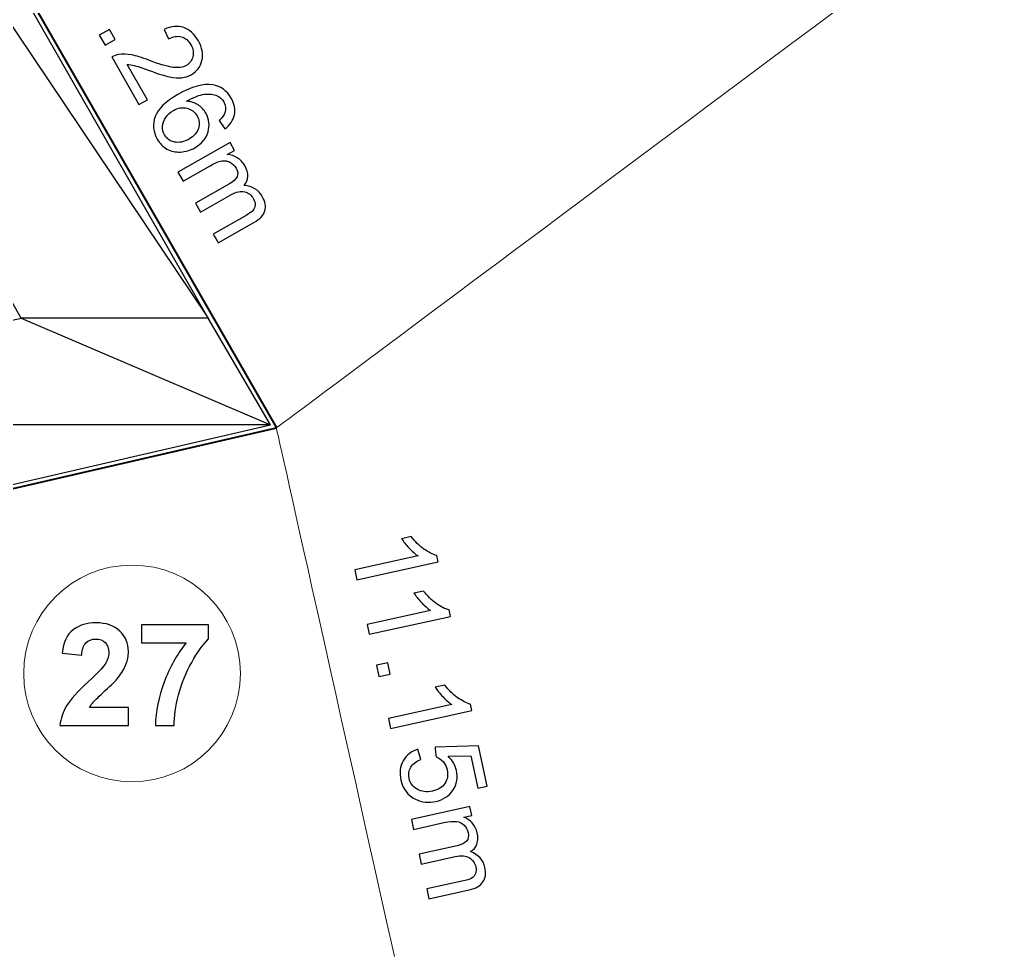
# Model space of a CAD drawing. Header units: millimetres. Extents: x 4360 to 8806, y 1896 to 3880.
# Drawn here: x 4583.79 to 4591.18, y 1917.54 to 1924.59 of the extents above; entities that cross this region are included whole.
import ezdxf

# ---------------------------------------------------------------- set-up
doc = ezdxf.new("R2010")
doc.units = ezdxf.units.MM

msp = doc.modelspace()

# ---------------------------------------------------------------- linework, layer by layer
at = {"lineweight": 40}
for points in [[(4577.00112, 1936.69878), (4577.00112, 1936.69878), (4585.72192, 1921.51566), (4585.72192, 1921.51566)], [(4576.1067, 1919.30192), (4576.1067, 1919.30192), (4585.72192, 1921.51566), (4585.72192, 1921.51566)]]:
    msp.add_open_spline(points, degree=3, dxfattribs=at)
for points, knots in [([(4583.79886, 1922.343), (4583.79886, 1922.343), (4585.2076, 1922.343), (4585.2076, 1922.343), (4585.2076, 1922.343), (4585.2076, 1922.343), (4575.97254, 1936.09503), (4575.97254, 1936.09503), (4575.97254, 1936.09503), (4575.97254, 1936.09503), (4583.79886, 1922.343), (4583.79886, 1922.343)], [0, 0, 0, 0, 0.25, 0.25, 0.25, 0.25, 0.5, 0.5, 0.5, 0.5, 1, 1, 1, 1]), ([(4585.2076, 1922.343), (4585.2076, 1922.343), (4575.97254, 1936.09503), (4575.97254, 1936.09503), (4575.97254, 1936.09503), (4575.97254, 1936.09503), (4577.33654, 1936.09503), (4577.33654, 1936.09503), (4577.33654, 1936.09503), (4577.33654, 1936.09503), (4585.2076, 1922.343), (4585.2076, 1922.343)], [0, 0, 0, 0, 0.25, 0.25, 0.25, 0.25, 0.5, 0.5, 0.5, 0.5, 1, 1, 1, 1]), ([(4584.38797, 1924.47403), (4584.38797, 1924.47403), (4584.46367, 1924.51718), (4584.46367, 1924.51718), (4584.46367, 1924.51718), (4584.46367, 1924.51718), (4584.50677, 1924.44138), (4584.50677, 1924.44138), (4584.50677, 1924.44138), (4584.50677, 1924.44138), (4584.43107, 1924.39823), (4584.43107, 1924.39823), (4584.43107, 1924.39823), (4584.43107, 1924.39823), (4584.38797, 1924.47403), (4584.38797, 1924.47403)], [0, 0, 0, 0, 0.2, 0.2, 0.2, 0.2, 0.4, 0.4, 0.4, 0.4, 0.6, 0.6, 0.6, 0.6, 1, 1, 1, 1]), ([(4584.75027, 1923.98786), (4584.75027, 1923.98786), (4584.68636, 1923.95141), (4584.68636, 1923.95141), (4584.68636, 1923.95141), (4584.68636, 1923.95141), (4584.48236, 1924.30965), (4584.48236, 1924.30965), (4584.48236, 1924.30965), (4584.4981, 1924.31937), (4584.51495, 1924.32555), (4584.53302, 1924.32824), (4584.53302, 1924.32824), (4584.56265, 1924.33294), (4584.59493, 1924.3322), (4584.63005, 1924.32555), (4584.63005, 1924.32555), (4584.66523, 1924.31889), (4584.70907, 1924.30542), (4584.76168, 1924.28503), (4584.76168, 1924.28503), (4584.84356, 1924.25376), (4584.90456, 1924.23575), (4584.94455, 1924.2311), (4584.94455, 1924.2311), (4584.98448, 1924.22645), (4585.01702, 1924.23121), (4585.04227, 1924.24552), (4585.04227, 1924.24552), (4585.06857, 1924.26058), (4585.08548, 1924.28266), (4585.09287, 1924.31181), (4585.09287, 1924.31181), (4585.10032, 1924.34102), (4585.0953, 1924.37081), (4585.07808, 1924.40108), (4585.07808, 1924.40108), (4585.05986, 1924.43314), (4585.03567, 1924.45322), (4585.00545, 1924.46161), (4585.00545, 1924.46161), (4584.97519, 1924.4698), (4584.94307, 1924.46436), (4584.9089, 1924.44529), (4584.9089, 1924.44529), (4584.9089, 1924.44529), (4584.8771, 1924.51776), (4584.8771, 1924.51776), (4584.8771, 1924.51776), (4584.93082, 1924.54201), (4584.97968, 1924.54655), (4585.02378, 1924.53118), (4585.02378, 1924.53118), (4585.06794, 1924.51597), (4585.10465, 1924.48243), (4585.13397, 1924.43093), (4585.13397, 1924.43093), (4585.16365, 1924.37895), (4585.17269, 1924.32961), (4585.16106, 1924.28287), (4585.16106, 1924.28287), (4585.1495, 1924.23607), (4585.12235, 1924.20057), (4585.07972, 1924.17638), (4585.07972, 1924.17638), (4585.05801, 1924.16391), (4585.03414, 1924.15631), (4585.00815, 1924.15319), (4585.00815, 1924.15319), (4584.98205, 1924.15018), (4584.95168, 1924.15229), (4584.91687, 1924.15979), (4584.91687, 1924.15979), (4584.88196, 1924.16719), (4584.83077, 1924.1833), (4584.76311, 1924.20802), (4584.76311, 1924.20802), (4584.7067, 1924.22883), (4584.6694, 1924.24156), (4584.65108, 1924.2461), (4584.65108, 1924.2461), (4584.63264, 1924.25065), (4584.61521, 1924.25318), (4584.59894, 1924.25366), (4584.59894, 1924.25366), (4584.59894, 1924.25366), (4584.75027, 1923.98786), (4584.75027, 1923.98786)], [0, 0, 0, 0, 0.0434783, 0.0434783, 0.0434783, 0.0434783, 0.0869565, 0.0869565, 0.0869565, 0.0869565, 0.1304348, 0.1304348, 0.1304348, 0.1304348, 0.173913, 0.173913, 0.173913, 0.1739131, 0.2173913, 0.2173913, 0.2173913, 0.2173913, 0.2608696, 0.2608696, 0.2608696, 0.2608696, 0.3043478, 0.3043478, 0.3043478, 0.3043478, 0.3478261, 0.3478261, 0.3478261, 0.3478261, 0.3913043, 0.3913043, 0.3913043, 0.3913044, 0.4347826, 0.4347826, 0.4347826, 0.4347826, 0.4782609, 0.4782609, 0.4782609, 0.4782609, 0.5217391, 0.5217391, 0.5217391, 0.5217391, 0.5652174, 0.5652174, 0.5652174, 0.5652174, 0.6086957, 0.6086957, 0.6086957, 0.6086957, 0.6521739, 0.6521739, 0.6521739, 0.6521739, 0.6956522, 0.6956522, 0.6956522, 0.6956522, 0.7391304, 0.7391304, 0.7391304, 0.7391304, 0.7826087, 0.7826087, 0.7826087, 0.7826087, 0.826087, 0.826087, 0.826087, 0.826087, 0.8695652, 0.8695652, 0.8695652, 0.8695652, 0.9130435, 0.9130435, 0.9130435, 0.9130435, 1, 1, 1, 1]), ([(4585.33448, 1923.76823), (4585.33448, 1923.76823), (4585.29164, 1923.8314), (4585.29164, 1923.8314), (4585.29164, 1923.8314), (4585.31435, 1923.85227), (4585.32867, 1923.87139), (4585.33427, 1923.88898), (4585.33427, 1923.88898), (4585.34298, 1923.91777), (4585.33986, 1923.94534), (4585.32481, 1923.9717), (4585.32481, 1923.9717), (4585.31287, 1923.99298), (4585.29629, 1924.00825), (4585.27542, 1924.01749), (4585.27542, 1924.01749), (4585.24811, 1924.02975), (4585.21647, 1924.0336), (4585.18024, 1924.0289), (4585.18024, 1924.0289), (4585.14406, 1924.02441), (4585.09868, 1924.00688), (4585.04417, 1923.9765), (4585.04417, 1923.9765), (4585.07766, 1923.97423), (4585.10698, 1923.96499), (4585.13191, 1923.94867), (4585.13191, 1923.94867), (4585.15705, 1923.93213), (4585.17675, 1923.91116), (4585.19123, 1923.88586), (4585.19123, 1923.88586), (4585.21637, 1923.84149), (4585.2216, 1923.79438), (4585.2067, 1923.74467), (4585.2067, 1923.74467), (4585.19186, 1923.69486), (4585.15848, 1923.6553), (4585.10666, 1923.62577), (4585.10666, 1923.62577), (4585.07275, 1923.60638), (4585.03693, 1923.59571), (4584.99933, 1923.59376), (4584.99933, 1923.59376), (4584.96182, 1923.59186), (4584.92791, 1923.5992), (4584.89775, 1923.616), (4584.89775, 1923.616), (4584.86775, 1923.6328), (4584.84334, 1923.65757), (4584.82486, 1923.69), (4584.82486, 1923.69), (4584.79332, 1923.74546), (4584.78794, 1923.8023), (4584.80891, 1923.86056), (4584.80891, 1923.86056), (4584.82966, 1923.91877), (4584.88692, 1923.9746), (4584.98057, 1924.02785), (4584.98057, 1924.02785), (4585.08537, 1924.08759), (4585.17263, 1924.11152), (4585.2422, 1924.09995), (4585.2422, 1924.09995), (4585.30278, 1924.08981), (4585.34937, 1924.05611), (4585.38186, 1923.9989), (4585.38186, 1923.9989), (4585.40621, 1923.95622), (4585.41408, 1923.91449), (4585.40568, 1923.87366), (4585.40568, 1923.87366), (4585.39728, 1923.83267), (4585.37351, 1923.7976), (4585.33448, 1923.76823)], [0, 0, 0, 0, 0.05, 0.05, 0.05, 0.05, 0.1, 0.1, 0.1, 0.1, 0.15, 0.15, 0.15, 0.15, 0.2, 0.2, 0.2, 0.2, 0.25, 0.25, 0.25, 0.25, 0.3, 0.3, 0.3, 0.3, 0.35, 0.35, 0.35, 0.35, 0.4, 0.4, 0.4, 0.4, 0.45, 0.45, 0.45, 0.45, 0.5, 0.5, 0.5, 0.5, 0.55, 0.55, 0.55, 0.55, 0.6, 0.6, 0.6, 0.6, 0.65, 0.65, 0.65, 0.65, 0.7, 0.7, 0.7, 0.7, 0.75, 0.75, 0.75, 0.75, 0.8, 0.8, 0.8, 0.8, 0.85, 0.85, 0.85, 0.85, 0.9, 0.9, 0.9, 0.9, 1, 1, 1, 1]), ([(4584.94619, 1923.90699), (4584.92316, 1923.89379), (4584.90414, 1923.87662), (4584.88867, 1923.8548), (4584.88867, 1923.8548), (4584.87319, 1923.8332), (4584.865, 1923.81054), (4584.86405, 1923.78672), (4584.86405, 1923.78672), (4584.86299, 1923.76305), (4584.86801, 1923.7415), (4584.879, 1923.72227), (4584.879, 1923.72227), (4584.8949, 1923.69423), (4584.92004, 1923.67653), (4584.95416, 1923.66919), (4584.95416, 1923.66919), (4584.98844, 1923.66185), (4585.02489, 1923.6693), (4585.06393, 1923.69137), (4585.06393, 1923.69137), (4585.10132, 1923.71287), (4585.12525, 1923.73971), (4585.13539, 1923.77193), (4585.13539, 1923.77193), (4585.14564, 1923.80415), (4585.1421, 1923.83537), (4585.12488, 1923.86568), (4585.12488, 1923.86568), (4585.10766, 1923.89585), (4585.08241, 1923.91507), (4585.04887, 1923.92389), (4585.04887, 1923.92389), (4585.01544, 1923.93256), (4584.98116, 1923.92685), (4584.94619, 1923.90699)], [0, 0, 0, 0, 0.1, 0.1, 0.1, 0.1, 0.2, 0.2, 0.2, 0.2, 0.3, 0.3, 0.3, 0.3, 0.4, 0.4, 0.4, 0.4, 0.5, 0.5, 0.5, 0.5, 0.6, 0.6, 0.6, 0.6, 0.7, 0.7, 0.7, 0.7, 0.8, 0.8, 0.8, 0.8, 1, 1, 1, 1]), ([(4584.98052, 1923.44137), (4584.98052, 1923.44137), (4585.37325, 1923.66491), (4585.37325, 1923.66491), (4585.37325, 1923.66491), (4585.37325, 1923.66491), (4585.40711, 1923.60538), (4585.40711, 1923.60538), (4585.40711, 1923.60538), (4585.40711, 1923.60538), (4585.35207, 1923.57401), (4585.35207, 1923.57401), (4585.35207, 1923.57401), (4585.37821, 1923.57258), (4585.40309, 1923.56513), (4585.42644, 1923.55124), (4585.42644, 1923.55124), (4585.44979, 1923.53756), (4585.46891, 1923.51759), (4585.48386, 1923.49139), (4585.48386, 1923.49139), (4585.50028, 1923.46229), (4585.50784, 1923.43503), (4585.50641, 1923.40947), (4585.50641, 1923.40947), (4585.50493, 1923.38406), (4585.49542, 1923.36124), (4585.47805, 1923.34122), (4585.47805, 1923.34122), (4585.5417, 1923.33642), (4585.5876, 1923.309), (4585.61591, 1923.25919), (4585.61591, 1923.25919), (4585.63804, 1923.22021), (4585.64438, 1923.18413), (4585.63466, 1923.15085), (4585.63466, 1923.15085), (4585.62515, 1923.11779), (4585.5979, 1923.08831), (4585.55295, 1923.0627), (4585.55295, 1923.0627), (4585.55295, 1923.0627), (4585.2835, 1922.90935), (4585.2835, 1922.90935), (4585.2835, 1922.90935), (4585.2835, 1922.90935), (4585.24574, 1922.97559), (4585.24574, 1922.97559), (4585.24574, 1922.97559), (4585.24574, 1922.97559), (4585.49315, 1923.11636), (4585.49315, 1923.11636), (4585.49315, 1923.11636), (4585.51983, 1923.13157), (4585.53773, 1923.14457), (4585.54692, 1923.15561), (4585.54692, 1923.15561), (4585.55622, 1923.16649), (4585.56119, 1923.17969), (4585.56182, 1923.19512), (4585.56182, 1923.19512), (4585.56261, 1923.21054), (4585.5586, 1923.22591), (4585.54988, 1923.24123), (4585.54988, 1923.24123), (4585.53409, 1923.2687), (4585.51196, 1923.2865), (4585.48317, 1923.29432), (4585.48317, 1923.29432), (4585.45443, 1923.30208), (4585.41978, 1923.29448), (4585.37938, 1923.27145), (4585.37938, 1923.27145), (4585.37938, 1923.27145), (4585.15124, 1923.1415), (4585.15124, 1923.1415), (4585.15124, 1923.1415), (4585.15124, 1923.1415), (4585.11331, 1923.20806), (4585.11331, 1923.20806), (4585.11331, 1923.20806), (4585.11331, 1923.20806), (4585.36849, 1923.35332), (4585.36849, 1923.35332), (4585.36849, 1923.35332), (4585.39802, 1923.37006), (4585.4172, 1923.38818), (4585.42575, 1923.40751), (4585.42575, 1923.40751), (4585.43436, 1923.42669), (4585.43167, 1923.44866), (4585.41767, 1923.47338), (4585.41767, 1923.47338), (4585.40695, 1923.49203), (4585.39216, 1923.50661), (4585.3733, 1923.5168), (4585.3733, 1923.5168), (4585.35444, 1923.52715), (4585.33337, 1923.53043), (4585.31039, 1923.52684), (4585.31039, 1923.52684), (4585.28725, 1923.52314), (4585.25789, 1923.51115), (4585.22223, 1923.49076), (4585.22223, 1923.49076), (4585.22223, 1923.49076), (4585.01845, 1923.37487), (4585.01845, 1923.37487), (4585.01845, 1923.37487), (4585.01845, 1923.37487), (4584.98052, 1923.44137), (4584.98052, 1923.44137)], [0, 0, 0, 0, 0.0344828, 0.0344828, 0.0344828, 0.0344828, 0.0689655, 0.0689655, 0.0689655, 0.0689655, 0.1034483, 0.1034483, 0.1034483, 0.1034483, 0.137931, 0.137931, 0.137931, 0.137931, 0.1724138, 0.1724138, 0.1724138, 0.1724138, 0.2068966, 0.2068966, 0.2068966, 0.2068966, 0.2413793, 0.2413793, 0.2413793, 0.2413793, 0.2758621, 0.2758621, 0.2758621, 0.2758621, 0.3103448, 0.3103448, 0.3103448, 0.3103448, 0.3448276, 0.3448276, 0.3448276, 0.3448276, 0.3793103, 0.3793103, 0.3793103, 0.3793104, 0.4137931, 0.4137931, 0.4137931, 0.4137931, 0.4482759, 0.4482759, 0.4482759, 0.4482759, 0.4827586, 0.4827586, 0.4827586, 0.4827586, 0.5172414, 0.5172414, 0.5172414, 0.5172414, 0.5517241, 0.5517241, 0.5517241, 0.5517241, 0.5862069, 0.5862069, 0.5862069, 0.5862069, 0.6206897, 0.6206897, 0.6206897, 0.6206897, 0.6551724, 0.6551724, 0.6551724, 0.6551724, 0.6896552, 0.6896552, 0.6896552, 0.6896552, 0.7241379, 0.7241379, 0.7241379, 0.7241379, 0.7586207, 0.7586207, 0.7586207, 0.7586207, 0.7931034, 0.7931034, 0.7931034, 0.7931035, 0.8275862, 0.8275862, 0.8275862, 0.8275862, 0.862069, 0.862069, 0.862069, 0.862069, 0.8965517, 0.8965517, 0.8965517, 0.8965517, 0.9310345, 0.9310345, 0.9310345, 0.9310345, 1, 1, 1, 1]), ([(4580.24345, 1921.53801), (4580.24345, 1921.53801), (4585.67718, 1921.53801), (4585.67718, 1921.53801), (4585.67718, 1921.53801), (4585.67718, 1921.53801), (4583.79886, 1922.343), (4583.79886, 1922.343), (4583.79886, 1922.343), (4583.79886, 1922.343), (4580.24345, 1921.53801), (4580.24345, 1921.53801)], [0, 0, 0, 0, 0.25, 0.25, 0.25, 0.25, 0.5, 0.5, 0.5, 0.5, 1, 1, 1, 1]), ([(4585.67718, 1921.53801), (4585.67718, 1921.53801), (4583.79886, 1922.343), (4583.79886, 1922.343), (4583.79886, 1922.343), (4583.79886, 1922.343), (4585.2076, 1922.343), (4585.2076, 1922.343), (4585.2076, 1922.343), (4585.2076, 1922.343), (4585.67718, 1921.53801), (4585.67718, 1921.53801)], [0, 0, 0, 0, 0.25, 0.25, 0.25, 0.25, 0.5, 0.5, 0.5, 0.5, 1, 1, 1, 1]), ([(4581.02611, 1920.46468), (4581.02611, 1920.46468), (4580.24345, 1921.53801), (4580.24345, 1921.53801), (4580.24345, 1921.53801), (4580.24345, 1921.53801), (4585.67718, 1921.53801), (4585.67718, 1921.53801), (4585.67718, 1921.53801), (4585.67718, 1921.53801), (4581.02611, 1920.46468), (4581.02611, 1920.46468)], [0, 0, 0, 0, 0.25, 0.25, 0.25, 0.25, 0.5, 0.5, 0.5, 0.5, 1, 1, 1, 1]), ([(4586.32863, 1920.37113), (4586.32863, 1920.37113), (4586.31209, 1920.44609), (4586.31209, 1920.44609), (4586.31209, 1920.44609), (4586.31209, 1920.44609), (4586.78886, 1920.55141), (4586.78886, 1920.55141), (4586.78886, 1920.55141), (4586.76768, 1920.56557), (4586.74523, 1920.58543), (4586.72167, 1920.61078), (4586.72167, 1920.61078), (4586.6979, 1920.63635), (4586.6792, 1920.6597), (4586.66552, 1920.68109), (4586.66552, 1920.68109), (4586.66552, 1920.68109), (4586.73783, 1920.69709), (4586.73783, 1920.69709), (4586.73783, 1920.69709), (4586.76678, 1920.65964), (4586.79874, 1920.62821), (4586.83349, 1920.60312), (4586.83349, 1920.60312), (4586.86841, 1920.57809), (4586.90047, 1920.56182), (4586.92968, 1920.55474), (4586.92968, 1920.55474), (4586.92968, 1920.55474), (4586.9404, 1920.50641), (4586.9404, 1920.50641), (4586.9404, 1920.50641), (4586.9404, 1920.50641), (4586.32863, 1920.37113), (4586.32863, 1920.37113)], [0, 0, 0, 0, 0.1, 0.1, 0.1, 0.1, 0.2, 0.2, 0.2, 0.2, 0.3, 0.3, 0.3, 0.3, 0.4, 0.4, 0.4, 0.4, 0.5, 0.5, 0.5, 0.5, 0.6, 0.6, 0.6, 0.6, 0.7, 0.7, 0.7, 0.7, 0.8, 0.8, 0.8, 0.8, 1, 1, 1, 1]), ([(4586.42154, 1919.96119), (4586.42154, 1919.96119), (4586.40501, 1920.03614), (4586.40501, 1920.03614), (4586.40501, 1920.03614), (4586.40501, 1920.03614), (4586.88172, 1920.14141), (4586.88172, 1920.14141), (4586.88172, 1920.14141), (4586.86054, 1920.15557), (4586.83809, 1920.17548), (4586.81453, 1920.20084), (4586.81453, 1920.20084), (4586.79076, 1920.2264), (4586.77211, 1920.2497), (4586.75843, 1920.27114), (4586.75843, 1920.27114), (4586.75843, 1920.27114), (4586.83075, 1920.28715), (4586.83075, 1920.28715), (4586.83075, 1920.28715), (4586.85964, 1920.2497), (4586.8916, 1920.21827), (4586.92641, 1920.19313), (4586.92641, 1920.19313), (4586.96132, 1920.16814), (4586.99338, 1920.15187), (4587.02254, 1920.14479), (4587.02254, 1920.14479), (4587.02254, 1920.14479), (4587.03326, 1920.09646), (4587.03326, 1920.09646), (4587.03326, 1920.09646), (4587.03326, 1920.09646), (4586.42154, 1919.96119), (4586.42154, 1919.96119)], [0, 0, 0, 0, 0.1, 0.1, 0.1, 0.1, 0.2, 0.2, 0.2, 0.2, 0.3, 0.3, 0.3, 0.3, 0.4, 0.4, 0.4, 0.4, 0.5, 0.5, 0.5, 0.5, 0.6, 0.6, 0.6, 0.6, 0.7, 0.7, 0.7, 0.7, 0.8, 0.8, 0.8, 0.8, 1, 1, 1, 1]), ([(4584.6074, 1919.41107), (4584.6074, 1919.41107), (4584.6074, 1919.27474), (4584.6074, 1919.27474), (4584.6074, 1919.27474), (4584.6074, 1919.27474), (4584.09117, 1919.27474), (4584.09117, 1919.27474), (4584.09117, 1919.27474), (4584.09672, 1919.32661), (4584.11352, 1919.37563), (4584.14146, 1919.42195), (4584.14146, 1919.42195), (4584.16935, 1919.46828), (4584.22455, 1919.52982), (4584.30684, 1919.60657), (4584.30684, 1919.60657), (4584.37324, 1919.66847), (4584.41386, 1919.71052), (4584.42886, 1919.73249), (4584.42886, 1919.73249), (4584.44909, 1919.76292), (4584.45928, 1919.79297), (4584.45928, 1919.82287), (4584.45928, 1919.82287), (4584.45928, 1919.85578), (4584.45052, 1919.88097), (4584.43282, 1919.89872), (4584.43282, 1919.89872), (4584.41528, 1919.91642), (4584.39093, 1919.92518), (4584.35998, 1919.92518), (4584.35998, 1919.92518), (4584.32924, 1919.92518), (4584.30489, 1919.91589), (4584.28666, 1919.89729), (4584.28666, 1919.89729), (4584.2686, 1919.87886), (4584.25819, 1919.84806), (4584.25534, 1919.80496), (4584.25534, 1919.80496), (4584.25534, 1919.80496), (4584.10834, 1919.81965), (4584.10834, 1919.81965), (4584.10834, 1919.81965), (4584.11711, 1919.90083), (4584.14447, 1919.95915), (4584.19063, 1919.99459), (4584.19063, 1919.99459), (4584.23675, 1920.02982), (4584.29432, 1920.04752), (4584.36357, 1920.04752), (4584.36357, 1920.04752), (4584.43942, 1920.04752), (4584.49901, 1920.02697), (4584.54248, 1919.98598), (4584.54248, 1919.98598), (4584.58574, 1919.94504), (4584.6074, 1919.89407), (4584.6074, 1919.83306), (4584.6074, 1919.83306), (4584.6074, 1919.79836), (4584.60111, 1919.76545), (4584.5888, 1919.73397), (4584.5888, 1919.73397), (4584.57644, 1919.70265), (4584.55674, 1919.6699), (4584.52975, 1919.63556), (4584.52975, 1919.63556), (4584.51205, 1919.61264), (4584.47967, 1919.57994), (4584.43314, 1919.53716), (4584.43314, 1919.53716), (4584.38644, 1919.49443), (4584.35697, 1919.46617), (4584.34461, 1919.45201), (4584.34461, 1919.45201), (4584.33209, 1919.43807), (4584.32205, 1919.42428), (4584.3144, 1919.41107), (4584.3144, 1919.41107), (4584.3144, 1919.41107), (4584.6074, 1919.41107), (4584.6074, 1919.41107)], [0, 0, 0, 0, 0.0454545, 0.0454545, 0.0454545, 0.0454546, 0.0909091, 0.0909091, 0.0909091, 0.0909091, 0.1363636, 0.1363636, 0.1363636, 0.1363636, 0.1818182, 0.1818182, 0.1818182, 0.1818182, 0.2272727, 0.2272727, 0.2272727, 0.2272727, 0.2727273, 0.2727273, 0.2727273, 0.2727273, 0.3181818, 0.3181818, 0.3181818, 0.3181818, 0.3636364, 0.3636364, 0.3636364, 0.3636364, 0.4090909, 0.4090909, 0.4090909, 0.4090909, 0.4545455, 0.4545455, 0.4545455, 0.4545455, 0.5, 0.5, 0.5, 0.5, 0.5454545, 0.5454545, 0.5454545, 0.5454546, 0.5909091, 0.5909091, 0.5909091, 0.5909091, 0.6363636, 0.6363636, 0.6363636, 0.6363636, 0.6818182, 0.6818182, 0.6818182, 0.6818182, 0.7272727, 0.7272727, 0.7272727, 0.7272727, 0.7727273, 0.7727273, 0.7727273, 0.7727273, 0.8181818, 0.8181818, 0.8181818, 0.8181818, 0.8636364, 0.8636364, 0.8636364, 0.8636364, 0.9090909, 0.9090909, 0.9090909, 0.9090909, 1, 1, 1, 1]), ([(4584.70628, 1919.89729), (4584.70628, 1919.89729), (4584.70628, 1920.03357), (4584.70628, 1920.03357), (4584.70628, 1920.03357), (4584.70628, 1920.03357), (4585.21077, 1920.03357), (4585.21077, 1920.03357), (4585.21077, 1920.03357), (4585.21077, 1920.03357), (4585.21077, 1919.92624), (4585.21077, 1919.92624), (4585.21077, 1919.92624), (4585.1691, 1919.8853), (4585.12684, 1919.82662), (4585.08374, 1919.75003), (4585.08374, 1919.75003), (4585.04085, 1919.67349), (4585.00789, 1919.59209), (4584.98538, 1919.50589), (4584.98538, 1919.50589), (4584.96283, 1919.41963), (4584.95174, 1919.34256), (4584.95211, 1919.27474), (4584.95211, 1919.27474), (4584.95211, 1919.27474), (4584.81039, 1919.27474), (4584.81039, 1919.27474), (4584.81039, 1919.27474), (4584.81292, 1919.38118), (4584.83474, 1919.48978), (4584.87604, 1919.60049), (4584.87604, 1919.60049), (4584.91756, 1919.71105), (4584.97265, 1919.81014), (4585.0419, 1919.89729), (4585.0419, 1919.89729), (4585.0419, 1919.89729), (4584.70628, 1919.89729), (4584.70628, 1919.89729)], [0, 0, 0, 0, 0.0909091, 0.0909091, 0.0909091, 0.0909091, 0.1818182, 0.1818182, 0.1818182, 0.1818182, 0.2727273, 0.2727273, 0.2727273, 0.2727273, 0.3636364, 0.3636364, 0.3636364, 0.3636364, 0.4545455, 0.4545455, 0.4545455, 0.4545455, 0.5454545, 0.5454545, 0.5454545, 0.5454546, 0.6363636, 0.6363636, 0.6363636, 0.6363636, 0.7272727, 0.7272727, 0.7272727, 0.7272727, 0.8181818, 0.8181818, 0.8181818, 0.8181818, 1, 1, 1, 1]), ([(4586.47573, 1919.72809), (4586.47573, 1919.72809), (4586.56083, 1919.74689), (4586.56083, 1919.74689), (4586.56083, 1919.74689), (4586.56083, 1919.74689), (4586.57969, 1919.66164), (4586.57969, 1919.66164), (4586.57969, 1919.66164), (4586.57969, 1919.66164), (4586.49459, 1919.64278), (4586.49459, 1919.64278), (4586.49459, 1919.64278), (4586.49459, 1919.64278), (4586.47573, 1919.72809), (4586.47573, 1919.72809)], [0, 0, 0, 0, 0.2, 0.2, 0.2, 0.2, 0.4, 0.4, 0.4, 0.4, 0.6, 0.6, 0.6, 0.6, 1, 1, 1, 1]), ([(4586.58222, 1919.25185), (4586.58222, 1919.25185), (4586.56569, 1919.3268), (4586.56569, 1919.3268), (4586.56569, 1919.3268), (4586.56569, 1919.3268), (4587.04245, 1919.43213), (4587.04245, 1919.43213), (4587.04245, 1919.43213), (4587.02127, 1919.44628), (4586.99882, 1919.46615), (4586.97527, 1919.4915), (4586.97527, 1919.4915), (4586.9515, 1919.51707), (4586.9328, 1919.54041), (4586.91912, 1919.56186), (4586.91912, 1919.56186), (4586.91912, 1919.56186), (4586.99143, 1919.57781), (4586.99143, 1919.57781), (4586.99143, 1919.57781), (4587.02037, 1919.54036), (4587.05233, 1919.50893), (4587.08709, 1919.48384), (4587.08709, 1919.48384), (4587.122, 1919.4588), (4587.15407, 1919.44259), (4587.18328, 1919.43546), (4587.18328, 1919.43546), (4587.18328, 1919.43546), (4587.194, 1919.38718), (4587.194, 1919.38718), (4587.194, 1919.38718), (4587.194, 1919.38718), (4586.58222, 1919.25185), (4586.58222, 1919.25185)], [0, 0, 0, 0, 0.1, 0.1, 0.1, 0.1, 0.2, 0.2, 0.2, 0.2, 0.3, 0.3, 0.3, 0.3, 0.4, 0.4, 0.4, 0.4, 0.5, 0.5, 0.5, 0.5, 0.6, 0.6, 0.6, 0.6, 0.7, 0.7, 0.7, 0.7, 0.8, 0.8, 0.8, 0.8, 1, 1, 1, 1]), ([(4586.7868, 1919.09592), (4586.7868, 1919.09592), (4586.81073, 1919.01891), (4586.81073, 1919.01891), (4586.81073, 1919.01891), (4586.77375, 1919.0047), (4586.74813, 1918.98473), (4586.73345, 1918.95933), (4586.73345, 1918.95933), (4586.71898, 1918.93381), (4586.71491, 1918.90619), (4586.72151, 1918.87624), (4586.72151, 1918.87624), (4586.72949, 1918.84021), (4586.74988, 1918.81275), (4586.78252, 1918.79389), (4586.78252, 1918.79389), (4586.81511, 1918.77482), (4586.85393, 1918.77033), (4586.89873, 1918.78031), (4586.89873, 1918.78031), (4586.94151, 1918.78977), (4586.97257, 1918.80926), (4586.99185, 1918.83863), (4586.99185, 1918.83863), (4587.01113, 1918.86794), (4587.01652, 1918.90207), (4587.00791, 1918.94089), (4587.00791, 1918.94089), (4587.00268, 1918.96508), (4586.99243, 1918.98563), (4586.97711, 1919.00253), (4586.97711, 1919.00253), (4586.9619, 1919.01949), (4586.94436, 1919.03158), (4586.9245, 1919.03877), (4586.9245, 1919.03877), (4586.9245, 1919.03877), (4586.91811, 1919.11103), (4586.91811, 1919.11103), (4586.91811, 1919.11103), (4586.91811, 1919.11103), (4587.24402, 1919.12117), (4587.24402, 1919.12117), (4587.24402, 1919.12117), (4587.24402, 1919.12117), (4587.31094, 1918.81835), (4587.31094, 1918.81835), (4587.31094, 1918.81835), (4587.31094, 1918.81835), (4587.23953, 1918.80245), (4587.23953, 1918.80245), (4587.23953, 1918.80245), (4587.23953, 1918.80245), (4587.18586, 1919.04558), (4587.18586, 1919.04558), (4587.18586, 1919.04558), (4587.18586, 1919.04558), (4587.01478, 1919.0422), (4587.01478, 1919.0422), (4587.01478, 1919.0422), (4587.04837, 1919.01125), (4587.0696, 1918.9757), (4587.07843, 1918.93556), (4587.07843, 1918.93556), (4587.09026, 1918.88226), (4587.08181, 1918.83335), (4587.05297, 1918.78871), (4587.05297, 1918.78871), (4587.02418, 1918.74403), (4586.98086, 1918.71519), (4586.92297, 1918.70246), (4586.92297, 1918.70246), (4586.86783, 1918.6902), (4586.81664, 1918.6958), (4586.76942, 1918.71909), (4586.76942, 1918.71909), (4586.71137, 1918.74719), (4586.67498, 1918.79505), (4586.66013, 1918.86271), (4586.66013, 1918.86271), (4586.64783, 1918.91812), (4586.65327, 1918.96667), (4586.67651, 1919.00855), (4586.67651, 1919.00855), (4586.69985, 1919.05049), (4586.73657, 1919.07965), (4586.7868, 1919.09592)], [0, 0, 0, 0, 0.0434783, 0.0434783, 0.0434783, 0.0434783, 0.0869565, 0.0869565, 0.0869565, 0.0869565, 0.1304348, 0.1304348, 0.1304348, 0.1304348, 0.173913, 0.173913, 0.173913, 0.1739131, 0.2173913, 0.2173913, 0.2173913, 0.2173913, 0.2608696, 0.2608696, 0.2608696, 0.2608696, 0.3043478, 0.3043478, 0.3043478, 0.3043478, 0.3478261, 0.3478261, 0.3478261, 0.3478261, 0.3913043, 0.3913043, 0.3913043, 0.3913044, 0.4347826, 0.4347826, 0.4347826, 0.4347826, 0.4782609, 0.4782609, 0.4782609, 0.4782609, 0.5217391, 0.5217391, 0.5217391, 0.5217391, 0.5652174, 0.5652174, 0.5652174, 0.5652174, 0.6086957, 0.6086957, 0.6086957, 0.6086957, 0.6521739, 0.6521739, 0.6521739, 0.6521739, 0.6956522, 0.6956522, 0.6956522, 0.6956522, 0.7391304, 0.7391304, 0.7391304, 0.7391304, 0.7826087, 0.7826087, 0.7826087, 0.7826087, 0.826087, 0.826087, 0.826087, 0.826087, 0.8695652, 0.8695652, 0.8695652, 0.8695652, 0.9130435, 0.9130435, 0.9130435, 0.9130435, 1, 1, 1, 1]), ([(4586.73894, 1918.56681), (4586.73894, 1918.56681), (4587.18021, 1918.66448), (4587.18021, 1918.66448), (4587.18021, 1918.66448), (4587.18021, 1918.66448), (4587.19505, 1918.5975), (4587.19505, 1918.5975), (4587.19505, 1918.5975), (4587.19505, 1918.5975), (4587.1332, 1918.58382), (4587.1332, 1918.58382), (4587.1332, 1918.58382), (4587.15787, 1918.57484), (4587.17931, 1918.56021), (4587.19754, 1918.54008), (4587.19754, 1918.54008), (4587.21581, 1918.51996), (4587.22802, 1918.4954), (4587.23456, 1918.46592), (4587.23456, 1918.46592), (4587.24191, 1918.43328), (4587.2409, 1918.40491), (4587.23203, 1918.38109), (4587.23203, 1918.38109), (4587.2231, 1918.35711), (4587.20731, 1918.33815), (4587.18486, 1918.32415), (4587.18486, 1918.32415), (4587.24407, 1918.3007), (4587.27999, 1918.26097), (4587.29225, 1918.20493), (4587.29225, 1918.20493), (4587.30196, 1918.1612), (4587.29732, 1918.12485), (4587.27825, 1918.09601), (4587.27825, 1918.09601), (4587.25929, 1918.06701), (4587.22442, 1918.047), (4587.17408, 1918.03585), (4587.17408, 1918.03585), (4587.17408, 1918.03585), (4586.8711, 1917.96893), (4586.8711, 1917.96893), (4586.8711, 1917.96893), (4586.8711, 1917.96893), (4586.85467, 1918.04325), (4586.85467, 1918.04325), (4586.85467, 1918.04325), (4586.85467, 1918.04325), (4587.13267, 1918.10473), (4587.13267, 1918.10473), (4587.13267, 1918.10473), (4587.16262, 1918.11128), (4587.18359, 1918.11846), (4587.19569, 1918.12633), (4587.19569, 1918.12633), (4587.20778, 1918.1341), (4587.21639, 1918.14524), (4587.22168, 1918.15977), (4587.22168, 1918.15977), (4587.22685, 1918.17424), (4587.22749, 1918.19014), (4587.22384, 1918.20726), (4587.22384, 1918.20726), (4587.21698, 1918.23826), (4587.20092, 1918.26177), (4587.17567, 1918.27772), (4587.17567, 1918.27772), (4587.15058, 1918.29362), (4587.11529, 1918.29652), (4587.06976, 1918.28654), (4587.06976, 1918.28654), (4587.06976, 1918.28654), (4586.81342, 1918.22992), (4586.81342, 1918.22992), (4586.81342, 1918.22992), (4586.81342, 1918.22992), (4586.79683, 1918.30466), (4586.79683, 1918.30466), (4586.79683, 1918.30466), (4586.79683, 1918.30466), (4587.0836, 1918.36804), (4587.0836, 1918.36804), (4587.0836, 1918.36804), (4587.11693, 1918.37549), (4587.14054, 1918.38701), (4587.15444, 1918.40291), (4587.15444, 1918.40291), (4587.16827, 1918.4187), (4587.17229, 1918.44051), (4587.16616, 1918.4683), (4587.16616, 1918.4683), (4587.16146, 1918.48922), (4587.15158, 1918.5076), (4587.13653, 1918.52292), (4587.13653, 1918.52292), (4587.12153, 1918.53834), (4587.10251, 1918.54774), (4587.07927, 1918.55102), (4587.07927, 1918.55102), (4587.05619, 1918.55434), (4587.0246, 1918.55154), (4586.98446, 1918.54272), (4586.98446, 1918.54272), (4586.98446, 1918.54272), (4586.75548, 1918.49202), (4586.75548, 1918.49202), (4586.75548, 1918.49202), (4586.75548, 1918.49202), (4586.73894, 1918.56681), (4586.73894, 1918.56681)], [0, 0, 0, 0, 0.0344828, 0.0344828, 0.0344828, 0.0344828, 0.0689655, 0.0689655, 0.0689655, 0.0689655, 0.1034483, 0.1034483, 0.1034483, 0.1034483, 0.137931, 0.137931, 0.137931, 0.137931, 0.1724138, 0.1724138, 0.1724138, 0.1724138, 0.2068966, 0.2068966, 0.2068966, 0.2068966, 0.2413793, 0.2413793, 0.2413793, 0.2413793, 0.2758621, 0.2758621, 0.2758621, 0.2758621, 0.3103448, 0.3103448, 0.3103448, 0.3103448, 0.3448276, 0.3448276, 0.3448276, 0.3448276, 0.3793103, 0.3793103, 0.3793103, 0.3793104, 0.4137931, 0.4137931, 0.4137931, 0.4137931, 0.4482759, 0.4482759, 0.4482759, 0.4482759, 0.4827586, 0.4827586, 0.4827586, 0.4827586, 0.5172414, 0.5172414, 0.5172414, 0.5172414, 0.5517241, 0.5517241, 0.5517241, 0.5517241, 0.5862069, 0.5862069, 0.5862069, 0.5862069, 0.6206897, 0.6206897, 0.6206897, 0.6206897, 0.6551724, 0.6551724, 0.6551724, 0.6551724, 0.6896552, 0.6896552, 0.6896552, 0.6896552, 0.7241379, 0.7241379, 0.7241379, 0.7241379, 0.7586207, 0.7586207, 0.7586207, 0.7586207, 0.7931034, 0.7931034, 0.7931034, 0.7931035, 0.8275862, 0.8275862, 0.8275862, 0.8275862, 0.862069, 0.862069, 0.862069, 0.862069, 0.8965517, 0.8965517, 0.8965517, 0.8965517, 0.9310345, 0.9310345, 0.9310345, 0.9310345, 1, 1, 1, 1])]:
    msp.add_open_spline(points, degree=3, knots=knots)
at = {"lineweight": 0}
for points in [[(4583.79886, 1922.343), (4583.79886, 1922.343), (4585.2076, 1922.343), (4585.2076, 1922.343), (4585.2076, 1922.343), (4585.2076, 1922.343), (4575.97254, 1936.09503), (4575.97254, 1936.09503), (4575.97254, 1936.09503), (4575.97254, 1936.09503), (4583.79886, 1922.343), (4583.79886, 1922.343)], [(4585.2076, 1922.343), (4585.2076, 1922.343), (4575.97254, 1936.09503), (4575.97254, 1936.09503), (4575.97254, 1936.09503), (4575.97254, 1936.09503), (4577.33654, 1936.09503), (4577.33654, 1936.09503), (4577.33654, 1936.09503), (4577.33654, 1936.09503), (4585.2076, 1922.343), (4585.2076, 1922.343)], [(4580.24345, 1921.53801), (4580.24345, 1921.53801), (4585.67718, 1921.53801), (4585.67718, 1921.53801), (4585.67718, 1921.53801), (4585.67718, 1921.53801), (4583.79886, 1922.343), (4583.79886, 1922.343), (4583.79886, 1922.343), (4583.79886, 1922.343), (4580.24345, 1921.53801), (4580.24345, 1921.53801)], [(4585.67718, 1921.53801), (4585.67718, 1921.53801), (4583.79886, 1922.343), (4583.79886, 1922.343), (4583.79886, 1922.343), (4583.79886, 1922.343), (4585.2076, 1922.343), (4585.2076, 1922.343), (4585.2076, 1922.343), (4585.2076, 1922.343), (4585.67718, 1921.53801), (4585.67718, 1921.53801)], [(4581.02611, 1920.46468), (4581.02611, 1920.46468), (4580.24345, 1921.53801), (4580.24345, 1921.53801), (4580.24345, 1921.53801), (4580.24345, 1921.53801), (4585.67718, 1921.53801), (4585.67718, 1921.53801), (4585.67718, 1921.53801), (4585.67718, 1921.53801), (4581.02611, 1920.46468), (4581.02611, 1920.46468)]]:
    msp.add_open_spline(points, degree=3, knots=[0, 0, 0, 0, 0.25, 0.25, 0.25, 0.25, 0.5, 0.5, 0.5, 0.5, 1, 1, 1, 1], dxfattribs=at)
at = {"lineweight": 20}
msp.add_open_spline([(4585.72192, 1921.51566), (4585.72192, 1921.51566), (4585.72192, 1921.51566), (4594.26381, 1927.88856), (4594.26381, 1927.88856)], degree=3, knots=[0.6, 0.6, 0.6, 0.6, 0.60000001, 1, 1, 1, 1], dxfattribs=at)
msp.add_open_spline([(4586.61071, 1917.53537), (4586.32947, 1918.79487), (4585.72192, 1921.51566), (4585.72192, 1921.51566)], degree=3, dxfattribs=at)
at = {"lineweight": 9}
msp.add_open_spline([(4584.63455, 1920.48224), (4584.18377, 1920.48224), (4583.81835, 1920.11682), (4583.81835, 1919.66604), (4583.81835, 1919.66604), (4583.81835, 1919.21532), (4584.18377, 1918.8499), (4584.63455, 1918.8499), (4584.63455, 1918.8499), (4585.08527, 1918.8499), (4585.45069, 1919.21532), (4585.45069, 1919.66604), (4585.45069, 1919.66604), (4585.45069, 1920.11682), (4585.08527, 1920.48224), (4584.63455, 1920.48224)], degree=3, knots=[0, 0, 0, 0, 0.2, 0.2, 0.2, 0.2, 0.4, 0.4, 0.4, 0.4, 0.6, 0.6, 0.6, 0.6, 1, 1, 1, 1], dxfattribs=at)

doc.saveas('drawing.dxf')
